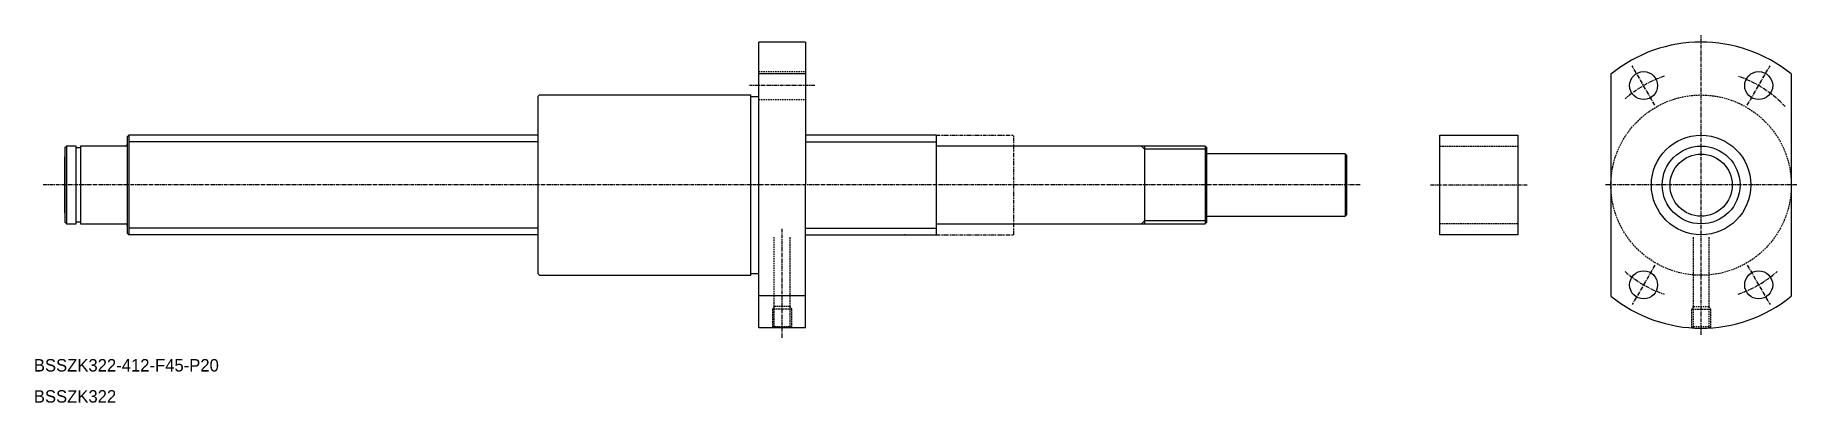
# Model space of a CAD drawing. Extents: x 10 to 577, y 10 to 128.
import ezdxf

# ---------------------------------------------------------------- set-up
doc = ezdxf.new("R2010")
doc.units = 0
for name, pattern in [('CENTER', [2, 1.25, -0.25, 0.25, -0.25]), ('DASHED', [0.75, 0.5, -0.25]), ('PHANTOM', [2.5, 1.25, -0.25, 0.25, -0.25, 0.25, -0.25])]:
    doc.linetypes.add(name, pattern=pattern)
doc.layers.get('0').update_dxf_attribs({"linetype": 'CONTINUOUS'})
doc.layers.add('CENTER', color=1, linetype='CENTER')

msp = doc.modelspace()

# ---------------------------------------------------------------- linework, layer by layer
at = {"color": 7, "linetype": 'CONTINUOUS'}
for p, q in [((258, 125.95), (243, 125.95)), ((243, 34), (243, 125.95)), ((258, 125.95), (258, 79.98)), ((258, 115.7), (243, 115.7)), ((516.87, 115.6), (516.87, 44.29)), ((574.87, 115.7), (574.87, 44.18)), ((172, 108.5), (172.5, 109)), ((172, 108.5), (172, 51.5)), ((172.5, 109), (240.5, 109)), ((240.5, 51), (240.5, 109)), ((240.5, 108.5), (243, 108.5)), ((20, 92), (20.5, 92.5)), ((20, 92), (20, 68)), ((23.65, 92.5), (20.5, 92.5)), ((20.5, 92.5), (20.5, 67.5)), ((23.65, 67.5), (23.65, 92.5)), ((25, 91.95), (23.65, 91.95)), ((25, 92.5), (25, 67.5)), ((39.5, 92.5), (25, 92.5)), ((40.5, 96), (40, 95.5)), ((40, 95.5), (40, 64.5)), ((121, 96), (40.5, 96)), ((40.5, 96), (40.5, 64)), ((172, 96), (102.38, 96)), ((300, 96), (258, 96)), ((300, 96), (300, 64)), ((386.5, 92.5), (300.3, 92.5)), ((367, 92.5), (367, 67.5)), ((386.5, 92.5), (387, 92)), ((386.5, 92.5), (386.5, 67.5)), ((387, 68), (387, 92)), ((462, 64), (462, 96)), ((462, 96), (487, 96)), ((487, 96), (487, 64)), ((20, 71), (20, 89)), ((431.5, 90), (387, 90)), ((431.5, 90), (432, 89.5)), ((431.5, 90), (431.5, 70)), ((432, 70.5), (432, 89.5)), ((258, 34), (258, 79.97)), ((20, 68), (20.5, 67.5)), ((25, 68.05), (23.65, 68.05)), ((387, 68), (386.5, 67.5)), ((387, 70), (431.5, 70)), ((432, 70.5), (431.5, 70)), ((20.5, 67.5), (23.65, 67.5)), ((25, 67.5), (39.5, 67.5)), ((40.5, 64), (40, 64.5)), ((121, 64), (40.5, 64)), ((172, 64), (102.88, 64)), ((258, 64), (300, 64)), ((300.3, 67.5), (386.5, 67.5)), ((487, 64), (462, 64)), ((172, 51.5), (172.5, 51)), ((172.5, 51), (240.5, 51)), ((240.5, 51.5), (243, 51.5)), ((258, 44.3), (243, 44.3)), ((258, 34), (243, 34))]:
    msp.add_line(p, q, dxfattribs=at)
at = {"color": 3, "linetype": 'DASHED'}
for p, q in [((243, 116.46), (258, 116.46)), ((243, 107.46), (258, 107.46)), ((462, 92.5), (487, 92.5)), ((248, 41), (248, 63.18)), ((253, 63.18), (253, 41)), ((487, 67.5), (462, 67.5)), ((543.44, 40.94), (543.44, 63.18)), ((548.44, 63.18), (548.44, 40.94)), ((247.5, 40), (248, 41)), ((247.5, 34.16), (247.5, 40)), ((253.5, 40), (247.5, 40)), ((248, 34.37), (248, 41)), ((248, 41), (253, 41)), ((253, 41), (253, 34.37)), ((253, 41), (253.5, 40)), ((253.5, 40), (253.5, 34.08)), ((542.94, 39.94), (543.44, 40.94)), ((542.94, 34.1), (542.94, 39.94)), ((548.94, 39.94), (542.94, 39.94)), ((543.44, 34.32), (543.44, 40.94)), ((543.44, 40.94), (548.44, 40.94)), ((548.44, 40.94), (548.44, 34.32)), ((548.44, 40.94), (548.94, 39.94)), ((548.94, 39.94), (548.94, 34.03)), ((248, 34.37), (247.64, 34.1)), ((253, 34.37), (248, 34.37)), ((253.41, 34.06), (253, 34.37)), ((543.44, 34.32), (543.07, 34.04)), ((548.44, 34.32), (543.44, 34.32)), ((548.85, 34.01), (548.44, 34.32))]:
    msp.add_line(p, q, dxfattribs=at)
at = {"color": 3, "linetype": 'CONTINUOUS'}
for p, q in [((172, 93.9), (40.5, 93.9)), ((258, 93.9), (300, 93.9)), ((367, 91.5), (366, 92.5)), ((387, 91.5), (367, 91.5)), ((367, 68.5), (366, 67.5)), ((387, 68.5), (367, 68.5)), ((172, 66.1), (40.5, 66.1)), ((258, 66.1), (300, 66.1))]:
    msp.add_line(p, q, dxfattribs=at)
at = {"color": 3, "linetype": 'PHANTOM'}
for p, q in [((300, 96), (324.99, 96)), ((325, 64), (325, 96)), ((300, 64), (324.99, 64))]:
    msp.add_line(p, q, dxfattribs=at)
at = {"color": 7, "linetype": 'CONTINUOUS'}
for centre, radius in [((527.44, 111.96), 4.5), ((564.44, 111.96), 4.5), ((545.94, 80), 16), ((545.94, 80), 12.5), ((545.94, 79.94), 10), ((527.44, 47.87), 4.5), ((564.44, 47.87), 4.5)]:
    msp.add_circle(centre, radius, dxfattribs=at)
at = {"color": 3, "linetype": 'DASHED'}
msp.add_circle((545.94, 79.94), 29, dxfattribs=at)
at = {"color": 7, "linetype": 'CONTINUOUS'}
for centre, radius, start, end in [((545.94, 79.94), 46, 51.0207, 129.1852), ((39.5, 93), 0.5, 270, 0), ((300.3, 92.8), 0.3, 180, 270), ((39.5, 67), 0.5, 0, 90), ((300.3, 67.2), 0.3, 90, 180), ((545.94, 79.94), 46, 230.8148, 308.9793)]:
    msp.add_arc(centre, radius, start, end, dxfattribs=at)
msp.add_point((290, 64), dxfattribs=at)
at = {"layer": 'CENTER', "color": 1, "linetype": 'CENTER'}
for p, q in [((545.94, 31.84), (545.94, 128.16)), ((531.08, 105.65), (523.79, 118.27)), ((560.79, 105.65), (568.08, 118.27)), ((261, 111.96), (240, 111.96)), ((436.29, 80), (12.97, 80)), ((459, 80), (490, 80)), ((576.68, 80), (515.08, 80)), ((250.5, 30.84), (250.5, 65.86)), ((531.08, 54.19), (523.79, 41.56)), ((560.79, 54.19), (568.08, 41.56))]:
    msp.add_line(p, q, dxfattribs=at)
for start, end in [(108.6984, 131.3016), (43.1119, 71.3016), (228.6984, 251.3016), (288.6984, 311.3016)]:
    msp.add_arc((545.94, 79.92), 37, start, end, dxfattribs=at)

# ---------------------------------------------------------------- texts
at = {"color": 7, "linetype": 'CONTINUOUS'}
for s, p in [('BSSZK322-412-F45-P20', (10, 20)), ('BSSZK322', (10, 10))]:
    msp.add_text(s, height=4, dxfattribs=at).set_placement(p)

doc.saveas('drawing.dxf')
